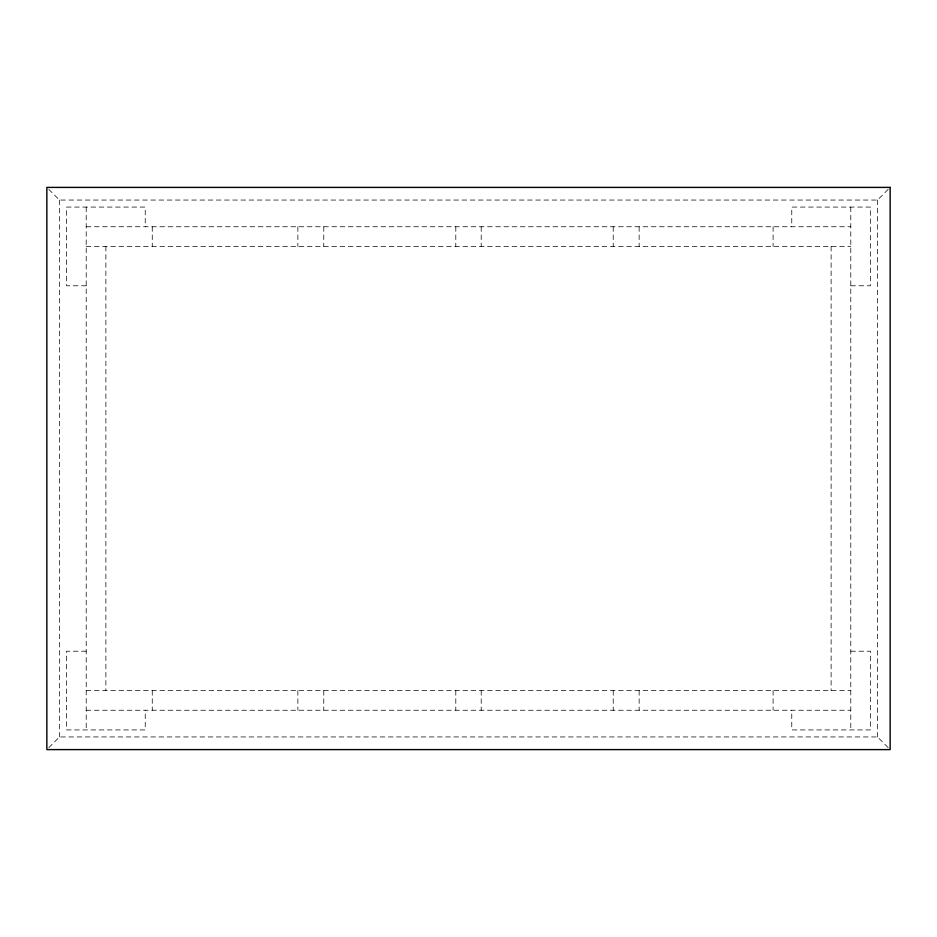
<?xml version="1.0" encoding="UTF-8"?>
<svg xmlns="http://www.w3.org/2000/svg" width="937" height="937" viewBox="0 0 937 937"><rect width="100%" height="100%" fill="white"/><g stroke="black" fill="none" stroke-linecap="round" stroke-linejoin="round"><path stroke-width="0.7" stroke-dasharray="4.68 3.51" d="M48.794 747.656L59.499 736.951L877.5 736.951L890.15 749.6M48.794 189.344L59.499 200.049L877.5 200.049L888.206 189.344M86.204 226.754L850.796 226.754M86.204 246.431L850.796 246.431M86.204 285.785L66.527 285.785L66.527 207.077L145.235 207.077L145.235 226.754M850.796 285.785L870.473 285.785L870.473 207.077L791.765 207.077L791.765 226.754M86.204 651.215L66.527 651.215L66.527 729.923L145.235 729.923L145.235 710.246M850.796 651.215L870.473 651.215L870.473 729.923L791.765 729.923L791.765 710.246M86.204 690.569L850.796 690.569M86.204 710.246L850.796 710.246M877.5 200.049L877.5 736.951M850.796 207.077L850.796 729.923M831.119 246.431L831.119 690.569M773.095 226.754L773.095 246.431M773.095 690.569L773.095 710.246M639.128 226.754L639.128 246.431M639.128 690.569L639.128 710.246M613.22 226.754L613.22 246.431M613.22 690.569L613.22 710.246M481.196 226.754L481.196 246.431M481.196 690.569L481.196 710.246M455.804 226.754L455.804 246.431M455.804 690.569L455.804 710.246M323.78 226.754L323.78 246.431M323.78 690.569L323.78 710.246M297.872 226.754L297.872 246.431M297.872 690.569L297.872 710.246M152.262 226.754L152.262 246.431M152.262 690.569L152.262 710.246M105.881 246.431L105.881 690.569M86.204 207.077L86.204 729.923M59.499 200.049L59.499 736.951"/><path stroke-width="1.41" d="M890.15 187.4L46.85 187.4L46.85 749.6L890.15 749.6L890.15 187.4"/></g></svg>
